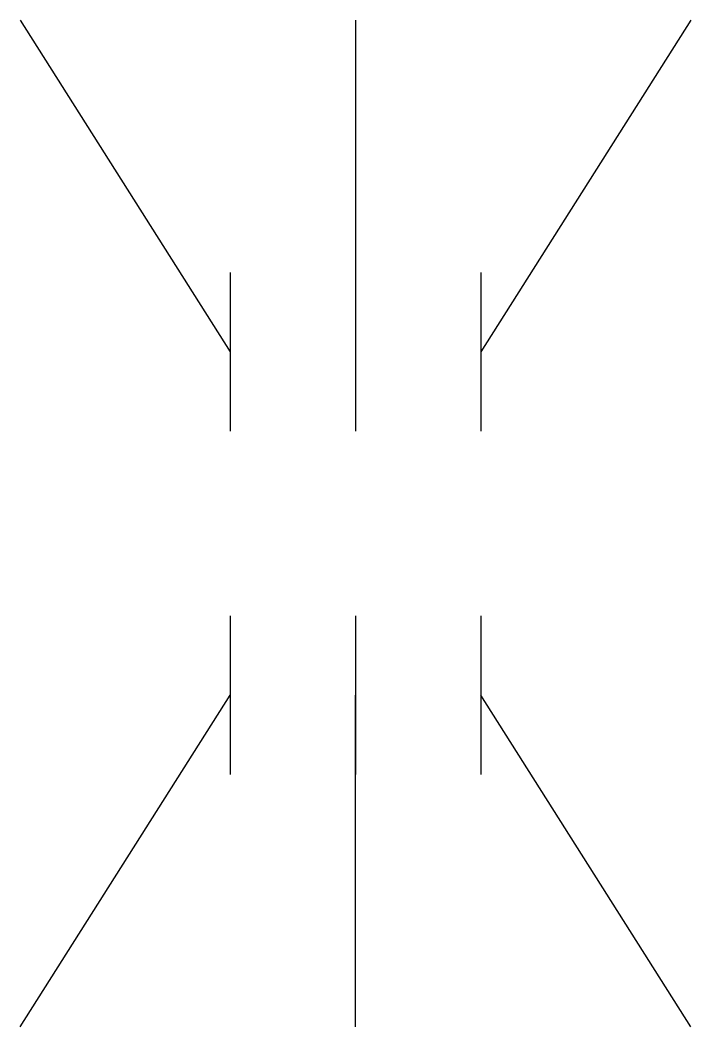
# Model space of a CAD drawing. Header units: millimetres. Extents: x 6.77 to 11.85, y 32.82 to 40.44.
import ezdxf

# ---------------------------------------------------------------- set-up
doc = ezdxf.new("R2010")
doc.units = ezdxf.units.MM
doc.header["$MEASUREMENT"] = 0
doc.layers.add('TOP-0.5mm', color=220, linetype='Continuous', true_color=0xff00c2)

msp = doc.modelspace()

# ---------------------------------------------------------------- linework, layer by layer
at = {"layer": 'TOP-0.5mm'}
for p, q in [((6.77, 40.437), (8.36, 37.927)), ((9.31, 40.437), (9.31, 37.927)), ((11.85, 40.437), (10.26, 37.927)), ((8.36, 38.527), (8.36, 37.327)), ((9.31, 38.527), (9.31, 37.327)), ((10.26, 38.527), (10.26, 37.327)), ((8.36, 35.927), (8.36, 34.727)), ((9.31, 35.927), (9.31, 34.727)), ((10.26, 35.927), (10.26, 34.727)), ((6.77, 32.817), (8.36, 35.327)), ((9.31, 32.817), (9.31, 35.327)), ((11.85, 32.817), (10.26, 35.327))]:
    msp.add_line(p, q, dxfattribs=at)

doc.saveas('drawing.dxf')
